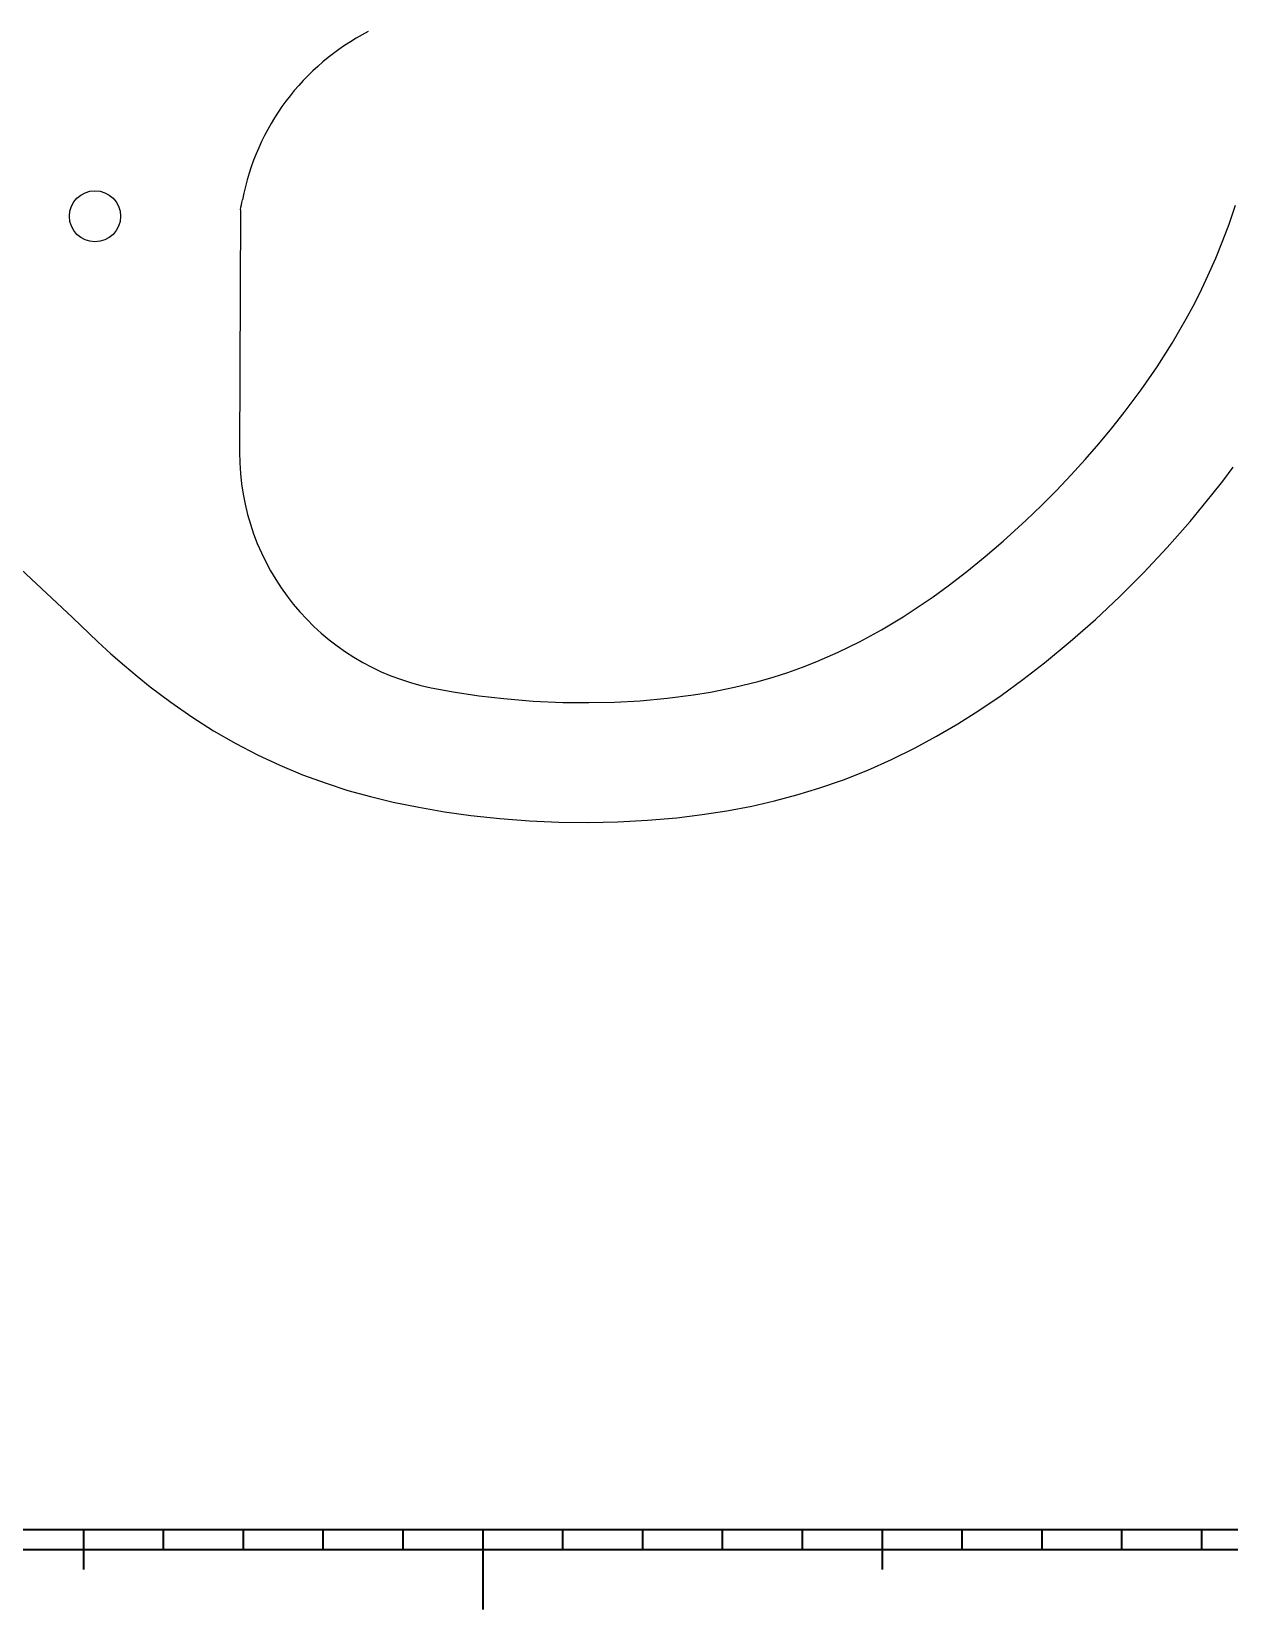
# Model space of a CAD drawing. Extents: x 0 to 594, y 0 to 420.
# Drawn here: x 240.5 to 390.5, y 0 to 197.5 of the extents above; entities that cross this region are included whole.
import ezdxf

# ---------------------------------------------------------------- set-up
doc = ezdxf.new("R2010")
doc.units = 0

msp = doc.modelspace()

# ---------------------------------------------------------------- linework, layer by layer
msp.add_line((266.657715, 175.215271), (266.559387, 144.859863))
at = {"ltscale": 0.310746}
msp.add_line((236.519592, 132.62854), (245.615845, 124.157471), dxfattribs=at)
at = {"color": 7, "lineweight": 35}
for p, q in [((10, 9.96312), (584, 9.96312)), ((197, 7.46312), (397, 7.46312))]:
    msp.add_line(p, q, dxfattribs=at)
at = {"color": 7, "lineweight": 35, "ltscale": 0.125}
for p, q in [((247, 9.96312), (247, 4.96312)), ((347, 9.96312), (347, 4.96312))]:
    msp.add_line(p, q, dxfattribs=at)
at = {"color": 7, "lineweight": 35, "ltscale": 0.0625}
for p, q in [((257, 9.96312), (257, 7.46312)), ((267, 9.96312), (267, 7.46312)), ((277, 9.96312), (277, 7.46312)), ((287, 9.96312), (287, 7.46312)), ((307, 9.96312), (307, 7.46312)), ((317, 9.96312), (317, 7.46312)), ((327, 9.96312), (327, 7.46312)), ((337, 9.96312), (337, 7.46312)), ((357, 9.96312), (357, 7.46312)), ((367, 9.96312), (367, 7.46312)), ((377, 9.96312), (377, 7.46312)), ((387, 9.96312), (387, 7.46312))]:
    msp.add_line(p, q, dxfattribs=at)
at = {"color": 7, "lineweight": 35, "ltscale": 0.25}
msp.add_line((297, 9.96312), (297, -0.03688), dxfattribs=at)
for points in [[(290.537964, 115.373108), (293.531189, 114.817322), (296.567871, 114.363647), (299.638, 114.008057), (303.330261, 113.707825), (307.044556, 113.540649), (310.272034, 113.504211), (313.495178, 113.570862), (316.704651, 113.74408), (320.075378, 114.048218), (323.411987, 114.482117), (325.522705, 114.830383), (328.521973, 115.432617), (331.472168, 116.160095), (333.354736, 116.700806), (335.201782, 117.293091), (337.021301, 117.939209), (338.818542, 118.641113), (341.524353, 119.820862), (344.184998, 121.126648), (346.939392, 122.631714), (349.648743, 124.264465), (351.527161, 125.484619), (353.382568, 126.760132), (355.288696, 128.142456), (357.616333, 129.927673), (359.904785, 131.78595), (362.14801, 133.707214), (365.036438, 136.332703), (366.959839, 138.180603), (368.845337, 140.074219), (370.687439, 142.008972), (372.447205, 143.941895), (374.161987, 145.913208), (375.773804, 147.854431), (377.336365, 149.828491), (379.447937, 152.664063), (381.44751, 155.562073), (383.328125, 158.521851), (385.082397, 161.542236), (385.947571, 163.146301), (386.773499, 164.763184), (387.812988, 166.939819), (388.783813, 169.145569), (389.687683, 171.38385), (390.446411, 173.431213), (391.248169, 175.803711)], [(245.615845, 124.157471), (248.788635, 121.13092), (250.452148, 119.623047), (252.137939, 118.15332), (253.74585, 116.807983), (255.376892, 115.50061), (257.950012, 113.557495), (260.58783, 111.717957), (263.295166, 109.989319), (266.076416, 108.37854), (268.795898, 106.960083), (271.588989, 105.655762), (274.451477, 104.468689), (277.378174, 103.40094), (280.127563, 102.52356), (282.932861, 101.743103), (285.778564, 101.057129), (288.985413, 100.398132), (292.229248, 99.84198), (295.507263, 99.382385), (299.161194, 98.984802), (302.838562, 98.703796), (306.53186, 98.540405), (310.233704, 98.496155), (313.936707, 98.572998), (317.633423, 98.773315), (321.316162, 99.100098), (324.460022, 99.484009), (327.581177, 99.967102), (330.678894, 100.555237), (333.517456, 101.197327), (336.330933, 101.939392), (339.105652, 102.78302), (342.188599, 103.857483), (345.222534, 105.059875), (348.205139, 106.386475), (351.134705, 107.832947), (353.838074, 109.297363), (356.494812, 110.858948), (359.10437, 112.511597), (361.901733, 114.414001), (364.64679, 116.41156), (367.338745, 118.494934), (370.565796, 121.154358), (373.709778, 123.921875), (376.770264, 126.794373), (379.746277, 129.769592), (382.709106, 132.925293), (385.564026, 136.170349), (388.304382, 139.505493), (389.655212, 141.241943), (390.973572, 143.003845)]]:
    msp.add_lwpolyline(points)
msp.add_circle((248.449707, 174.401245), 3.2)
for centre, radius, start, end in [((296.388611, 170.850647), 30, 117.213887, 169.234001), ((232.532715, 182.992554), 35, 347.161298, 349.234007), ((296.559204, 144.762634), 30, 179.814374, 258.421632)]:
    msp.add_arc(centre, radius, start, end)

doc.saveas('drawing.dxf')
